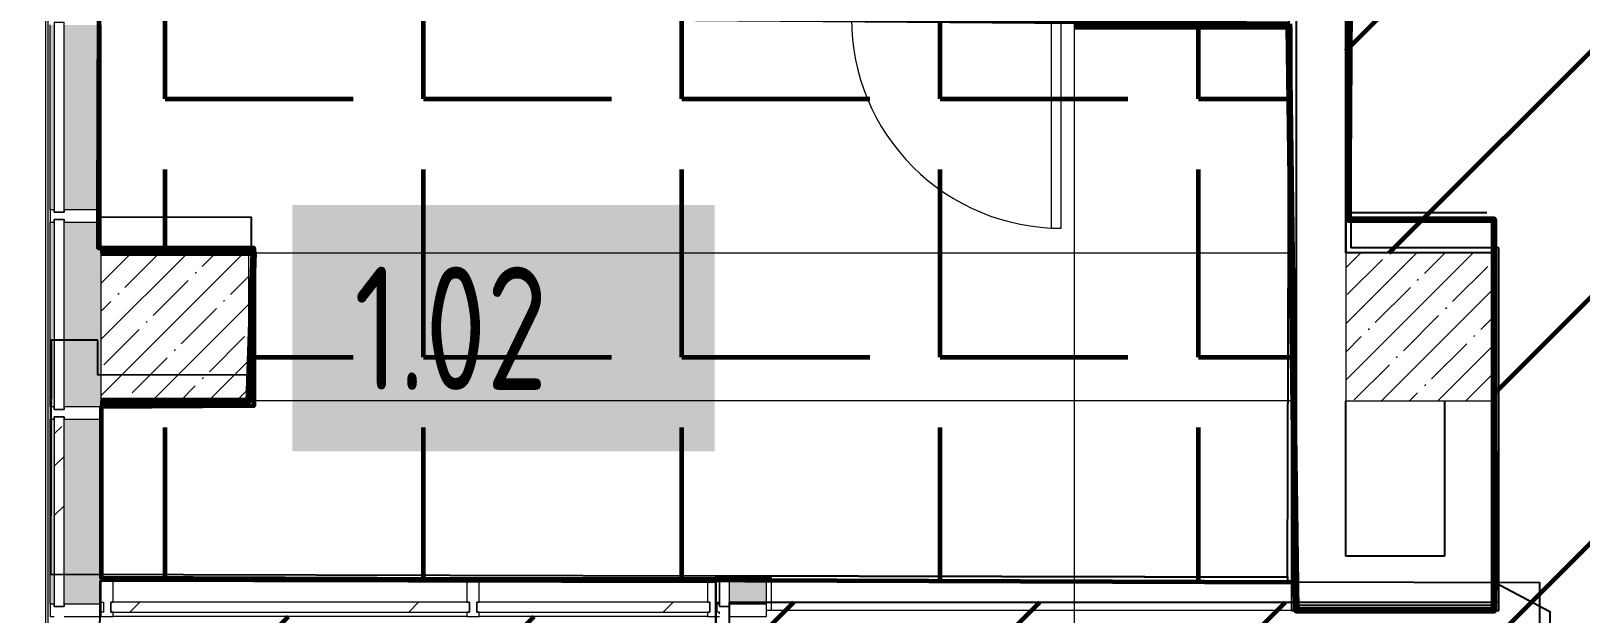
# Model space of a CAD drawing. Header units: millimetres. Extents: x -164500 to 426394, y -51911 to 102118.
# Drawn here: x 3841 to 10125, y 20602 to 22965 of the extents above; entities that cross this region are included whole.
import ezdxf

# ---------------------------------------------------------------- set-up
doc = ezdxf.new("R2010")
doc.units = ezdxf.units.MM
doc.layers.add('1.1.1) Плитка КР1 Остаток', color=52, linetype='Continuous')
for name, color, linetype, lineweight in [('183 стяжка подвал', 160, 'Continuous', 60), ('384 ПК-3', 30, 'Continuous', 120), ('454 плитка КР2', 30, 'Continuous', 60), ('A-DOOR-2', 7, 'Continuous', 5), ('A-DOOR-FRAM-2', 7, 'Continuous', 5), ('A-FLOR', 7, 'Continuous', 9), ('A-GLAZ-CURT-1', 7, 'Continuous', 5), ('A-GLAZ-CURT-2', 7, 'Continuous', 20), ('A-GLAZ-CWMG', 7, 'Continuous', 9), ('A-GLAZ-CWMG-1', 7, 'Continuous', 20), ('S-COLS-1', 7, 'Continuous', 5), ('Оси', 7, 'Continuous', 9)]:
    doc.layers.add(name, color=color, linetype=linetype, lineweight=lineweight)
doc.layers.add('A-DOOR-1', color=7, linetype='Continuous', lineweight=5, true_color=0xc0c0c0)
doc.layers.add('A-DOOR-FRAM-1', color=7, linetype='Continuous', lineweight=5, true_color=0xc0c0c0)
doc.styles.add('СПДС', font='ГОСТ тип А.ttf', dxfattribs={"width": 0.9})

# ---------------------------------------------------------------- blocks, each defined once
blk = doc.blocks.new('Системная панель - Стекло - 40мм-V30-Объем проектирования 1 этажа')
at = {"layer": 'A-GLAZ-CURT-2'}
for p, q in [((385, 40), (-385, 40)), ((-385, 40), (-385, 0)), ((-385, 0), (385, 0)), ((385, 0), (385, 40))]:
    blk.add_line(p, q, dxfattribs=at)
blk = doc.blocks.new('Прямоугольный импост - Импост структурный с накладкой - 190мм-23186010-Объем проектирования 1 этажа')
at = {"layer": 'A-GLAZ-CWMG'}
for points in [[(3871.1, 23175.1), (3871.1, 23925.1), (3854.1, 23925.1), (3854.1, 23175.1), (3861.1, 23175.1)], [(4006.1, 23175.1), (4061.1, 23175.1), (4060, 23925.1), (3911.1, 23925.1), (3911.1, 23175.1)]]:
    blk.add_hatch(color=256, dxfattribs=at).paths.add_polyline_path(points)
for p, q in [((3854.1, 23175.1), (3854.1, 23925.1)), ((4061.1, 23175.1), (4061.1, 23925.1))]:
    blk.add_line(p, q, dxfattribs=at)
blk = doc.blocks.new('Системная панель - Стекло - 40мм-23189506-Объем проектирования 1 этажа')
at = {"layer": 'A-GLAZ-CURT-1'}
h = blk.add_hatch(dxfattribs=at)
h.set_pattern_fill('FP_70', color=256, style=0, pattern_type=2)
h.set_pattern_definition([(45, (-5027.5, -20542), (-565.685, 565.685), [400, -1200]), (45, (-5427.5, -20742), (-565.685, 565.685), [1200, -400]), (45, (-4627.5, -20942), (-565.685, 565.685), [400, -1200])])
h.paths.add_polyline_path([(-467.9, 0), (727.5, 0), (727.5, 40), (-727.5, 40), (-727.5, 0), (-508.4, 0)])
at = {"layer": 'A-GLAZ-CURT-2'}
for p, q in [((727.5, 40), (-727.5, 40)), ((-727.5, 40), (-727.5, 0)), ((-727.5, 0), (727.5, 0)), ((727.5, 0), (727.5, 40))]:
    blk.add_line(p, q, dxfattribs=at)
blk = doc.blocks.new('Прямоугольный импост - Импост структурный с накладкой - 160мм-19877844-Объем проектирования 1 этажа')
at = {"layer": 'A-GLAZ-CWMG-1'}
for p, q in [((-50, 0), (-50, 17)), ((-50, 17), (0, 17)), ((-40, 0), (-50, 0)), ((-40, -40), (-40, 0)), ((0, 0), (-10, 0)), ((-10, 0), (-10, -40)), ((0, 7), (0, 0)), ((-50, -140), (-50, -40)), ((-50, -40), (-40, -40)), ((-10, -40), (0, -40)), ((0, -40), (0, -140)), ((0, -140), (-50, -140))]:
    blk.add_line(p, q, dxfattribs=at)
blk = doc.blocks.new('Прямоугольный импост - Импост структурный с накладкой - 190мм-24242608-Объем проектирования 1 этажа')
at = {"layer": 'A-GLAZ-CWMG'}
for points in [[(6760, 20775), (6760, 20882), (6610, 20882), (6610, 20775), (6640, 20775)], [(6560, 20775), (6570, 20775), (6570, 20782), (6560, 20782)]]:
    blk.add_hatch(color=256, dxfattribs=at).paths.add_polyline_path(points)
for p in [(6610, 20882), (6760, 20775)]:
    blk.add_line(p, (6760, 20882), dxfattribs=at)
blk = doc.blocks.new('Прямоугольный импост - Импост структурный с накладкой - 160мм-19877847-Объем проектирования 1 этажа')
at = {"layer": 'A-GLAZ-CWMG-1'}
for p, q in [((0, 17), (-50, 17)), ((-50, 17), (-50, 0)), ((-50, 0), (-40, 0)), ((-40, 0), (-40, -40)), ((-10, -40), (-10, 0)), ((-10, 0), (0, 0)), ((0, 0), (0, 17)), ((-40, -40), (-50, -40)), ((-50, -40), (-50, -140)), ((0, -40), (-10, -40)), ((0, -140), (0, -40)), ((-50, -140), (0, -140))]:
    blk.add_line(p, q, dxfattribs=at)
blk = doc.blocks.new('Прямоугольный импост - Импост структурный с накладкой - 160мм-23189503-Объем проектирования 1 этажа')
at = {"layer": 'A-GLAZ-CWMG'}
for p, q in [((5545, 20882), (4110, 20882)), ((5545, 20725), (4110, 20725))]:
    blk.add_line(p, q, dxfattribs=at)
blk = doc.blocks.new('Системная панель - Стекло - 40мм-23998919-Объем проектирования 1 этажа')
at = {"layer": 'A-GLAZ-CURT-1'}
h = blk.add_hatch(dxfattribs=at)
h.set_pattern_fill('FP_128', color=256, style=0, pattern_type=2)
h.set_pattern_definition([(135, (20950.1, -4071.1), (-565.685, -565.685), [400, -1200]), (135, (21150.1, -4471.1), (-565.685, -565.685), [1200, -400]), (135, (21350.1, -3671.1), (-565.685, -565.685), [400, -1200])])
h.paths.add_polyline_path([(385, 38.9), (385, 40), (-385, 38.9), (-385, 0), (385, 0), (385, 15)])
at = {"layer": 'A-GLAZ-CURT-2'}
for p, q in [((385, 40), (-385, 40)), ((-385, 40), (-385, 0)), ((385, 0), (385, 40)), ((-385, 0), (385, 0))]:
    blk.add_line(p, q, dxfattribs=at)
blk = doc.blocks.new('Прямоугольный импост - Импост структурный с накладкой - 190мм-23188961-Объем проектирования 1 этажа')
at = {"layer": 'A-GLAZ-CWMG'}
for points in [[(3871.1, 21150.1), (3871.1, 21525.1), (3854.1, 21525.1), (3854.1, 21150.1), (3861.1, 21150.1)], [(4031.1, 21150.1), (4061.1, 21150.1), (4060, 21525.1), (3911.1, 21525.1), (3911.1, 21150.1), (4006.1, 21150.1)]]:
    blk.add_hatch(color=256, dxfattribs=at).paths.add_polyline_path(points)
for p, q in [((3854.1, 21150.1), (3854.1, 21525.1)), ((4061.1, 21150.1), (4061.1, 21525.1))]:
    blk.add_line(p, q, dxfattribs=at)
blk = doc.blocks.new('Прямоугольный импост - Импост структурный с накладкой - 190мм-V108-Объем проектирования 1 этажа')
at = {"layer": 'A-GLAZ-CWMG-1'}
for p, q in [((-25, 0), (-25, 17)), ((-25, 17), (25, 17)), ((-15, 0), (-25, 0)), ((-15, -40), (-15, 0)), ((25, 0), (15, 0)), ((15, 0), (15, -40)), ((25, 17), (25, 0)), ((-25, -190), (-25, -40)), ((-25, -40), (-15, -40)), ((15, -40), (25, -40)), ((25, -40), (25, -190)), ((25, -190), (-25, -190))]:
    blk.add_line(p, q, dxfattribs=at)
blk = doc.blocks.new('110_Дверь_СКБ_1Ст_Внутренняя1 - Д-8т 950x2100h_СУ-31746493-Объем проектирования 1 этажа')
at = {"layer": 'A-DOOR-2'}
h = blk.add_hatch(dxfattribs=at)
h.set_pattern_fill('FP_35', color=256, style=0, pattern_type=2)
h.set_pattern_definition([(135, (1826.41, 104.685), (-14.14214, -14.14214), []), (225, (1826.41, 104.685), (14.14214, -14.14214), [])])
h.paths.add_polyline_path([(462.5, 40), (462.5, -40), (487.5, -40), (487.5, 40)])
at = {"layer": 'A-DOOR-FRAM-2'}
h = blk.add_hatch(dxfattribs=at)
h.set_pattern_fill('FP_36', color=256, style=0, pattern_type=2)
h.set_pattern_definition([(45, (-296.384, 104.685), (-14.1421, 14.1421), []), (135, (-296.384, 104.685), (-14.1421, -14.1421), [])])
h.paths.add_polyline_path([(-437.5, 40), (-462.5, 40), (-462.5, -40), (-437.5, -39.2)])
at = {"layer": 'A-DOOR-1'}
for p, q in [((-412.5, 890), (-412.5, 40)), ((-372.5, 890), (-412.5, 890)), ((-372.5, 40), (-372.5, 890)), ((-412.5, 40), (-372.5, 40))]:
    blk.add_line(p, q, dxfattribs=at)
blk.add_arc((-412.5, 40), 850, 360, 90, dxfattribs=at)
at = {"layer": 'A-DOOR-FRAM-1'}
for p, q in [((-437.5, 40), (-462.5, 40)), ((-462.5, 40), (-462.5, -40)), ((-412.5, 40), (-437.5, 40)), ((-437.5, 40), (-437.5, -40)), ((-437.5, -40), (-437.5, 40)), ((-412.5, 0), (-412.5, 40)), ((-402.5, 0), (-412.5, 0)), ((-402.5, -40), (-402.5, 0)), ((437.5, 0), (427.5, 0)), ((427.5, 0), (427.5, -40)), ((437.5, 40), (437.5, 0)), ((462.5, 40), (437.5, 40)), ((462.5, -40), (462.5, 40)), ((487.5, 40), (462.5, 40)), ((462.5, 40), (462.5, -40)), ((487.5, -40), (487.5, 40)), ((-422.5, -40), (-492.5, -40)), ((-492.5, -40), (-492.5, -48)), ((-492.5, -48), (-422.5, -48)), ((-462.5, -40), (-437.5, -40)), ((-422.5, -39), (-437.5, -39)), ((-437.5, -39), (-437.5, -40)), ((-437.5, -40), (-402.5, -40)), ((-437.5, -40), (-422.5, -40)), ((-422.5, -40), (-422.5, -39)), ((-422.5, -48), (-422.5, -40)), ((427.5, -40), (462.5, -40)), ((462.5, -39), (447.5, -39)), ((447.5, -39), (447.5, -40)), ((447.5, -40), (462.5, -40)), ((517.5, -40), (447.5, -40)), ((447.5, -40), (447.5, -48)), ((447.5, -48), (517.5, -48)), ((462.5, -40), (462.5, -39)), ((462.5, -40), (487.5, -40)), ((517.5, -48), (517.5, -40))]:
    blk.add_line(p, q, dxfattribs=at)
blk = doc.blocks.new('Системная панель - Стекло - 40мм-31929511-Объем проектирования 1 этажа')
at = {"layer": 'A-GLAZ-CURT-1'}
h = blk.add_hatch(dxfattribs=at)
h.set_pattern_fill('FP_129', color=256, style=0, pattern_type=2)
h.set_pattern_definition([(135, (20623.5, -6770), (-565.685, -565.685), [400, -1200]), (135, (20823.5, -7170), (-565.685, -565.685), [1200, -400]), (135, (21023.5, -6370), (-565.685, -565.685), [400, -1200])])
h.paths.add_polyline_path([(58.5, 16.2), (58.5, 40), (-58.5, 40), (-58.5, 0), (58.5, 0), (58.5, 11.7)])
at = {"layer": 'A-GLAZ-CURT-2'}
for p, q in [((58.5, 40), (-58.5, 40)), ((-58.5, 40), (-58.5, 0)), ((-58.5, 0), (58.5, 0)), ((58.5, 0), (58.5, 40))]:
    blk.add_line(p, q, dxfattribs=at)
blk = doc.blocks.new('Прямоугольный импост - Импост структурный с накладкой - 190мм-23188962-Объем проектирования 1 этажа')
at = {"layer": 'A-GLAZ-CWMG'}
for points in [[(3861.1, 20775.1), (3871.1, 20775.1), (3871.1, 21150.1), (3854.1, 21150.1), (3854.1, 20775.1)], [(4031.1, 20775.1), (4061.1, 20775.1), (4060, 21150.1), (3911.1, 21150.1), (3911.1, 20775.1), (4006.1, 20775.1)]]:
    blk.add_hatch(color=256, dxfattribs=at).paths.add_polyline_path(points)
for p, q in [((3854.1, 20775.1), (3854.1, 21150.1)), ((4061.1, 20882), (4061.1, 21150.1)), ((4061.1, 20775.1), (4061.1, 20782))]:
    blk.add_line(p, q, dxfattribs=at)
blk = doc.blocks.new('Прямоугольный импост - Импост структурный с накладкой - 190мм-V141-Объем проектирования 1 этажа')
at = {"layer": 'A-GLAZ-CWMG-1'}
for p, q in [((-25, 0), (-25, 17)), ((-25, 17), (25, 17)), ((-15, 0), (-25, 0)), ((-15, -40), (-15, 0)), ((25, 17), (25, 0)), ((-25, -190), (-25, -40)), ((-25, -40), (-15, -40)), ((25, -40), (25, -190)), ((25, -190), (-25, -190))]:
    blk.add_line(p, q, dxfattribs=at)
blk = doc.blocks.new('Системная панель - Стекло - 40мм-23770450-Объем проектирования 1 этажа')
at = {"layer": 'A-GLAZ-CURT-1'}
h = blk.add_hatch(dxfattribs=at)
h.set_pattern_fill('FP_143', color=256, style=0, pattern_type=2)
h.set_pattern_definition([(45, (-6257.5, -20542), (-565.685, 565.685), [400, -1200]), (45, (-6657.5, -20742), (-565.685, 565.685), [1200, -400]), (45, (-5857.5, -20942), (-565.685, 565.685), [400, -1200])])
h.paths.add_polyline_path([(-472.5, 0), (472.5, 0), (472.5, 40), (-472.5, 40), (-472.5, 28)])
at = {"layer": 'A-GLAZ-CURT-2'}
for p, q in [((472.5, 40), (-472.5, 40)), ((-472.5, 40), (-472.5, 0)), ((-472.5, 0), (472.5, 0)), ((472.5, 0), (472.5, 40))]:
    blk.add_line(p, q, dxfattribs=at)
blk = doc.blocks.new('Прямоугольный импост - Импост структурный с накладкой - 160мм-23770448-Объем проектирования 1 этажа')
at = {"layer": 'A-GLAZ-CWMG'}
for p, q in [((6520, 20882), (5595, 20882)), ((6520, 20725), (5595, 20725))]:
    blk.add_line(p, q, dxfattribs=at)
blk = doc.blocks.new('Прямоугольный импост - Импост структурный с накладкой - 160мм-19877843-Объем проектирования 1 этажа')
at = {"layer": 'A-GLAZ-CWMG-1'}
for p, q in [((-25, 0), (-25, 17)), ((-25, 17), (25, 17)), ((-15, 0), (-25, 0)), ((-15, -40), (-15, 0)), ((25, 0), (15, 0)), ((15, 0), (15, -40)), ((25, 17), (25, 0)), ((-25, -140), (-25, -40)), ((-25, -40), (-15, -40)), ((15, -40), (25, -40)), ((25, -40), (25, -140)), ((25, -140), (-25, -140))]:
    blk.add_line(p, q, dxfattribs=at)
blk = doc.blocks.new('BSC_Колонна _Прямоугольная - 600х600-V148-Объем проектирования 1 этажа')
at = {"layer": 'S-COLS-1'}
h = blk.add_hatch(dxfattribs=at)
h.set_pattern_fill('FP_154', color=256, style=0, pattern_type=2)
h.set_pattern_definition([(45, (-4360, -21900), (-114.0493, 114.0493), []), (45, (-4245.95, -21900), (-114.0493, 114.0493), [201.613, -40.323, 6.706, -33.617])])
h.paths.add_polyline_path([(-300, -300), (300, -300), (300, 300), (-300, 300), (-300, -180)])
for p, q in [((300, 300), (-300, 300)), ((-300, 300), (-300, -300)), ((300, -300), (300, 300)), ((-300, -300), (300, -300))]:
    blk.add_line(p, q, dxfattribs=at)
blk = doc.blocks.new('Прямоугольный импост - Импост структурный с накладкой - 190мм-V155-Объем проектирования 1 этажа')
at = {"layer": 'A-GLAZ-CWMG-1'}
for p, q in [((-25, 0), (-25, 17)), ((-25, 17), (25, 17)), ((-15, 0), (-25, 0)), ((-15, -40), (-15, 0)), ((25, 17), (25, 0)), ((-25, -190), (-25, -40)), ((-25, -40), (-15, -40)), ((25, -40), (25, -190)), ((25, -190), (-25, -190))]:
    blk.add_line(p, q, dxfattribs=at)
blk = doc.blocks.new('Системная панель - Стекло - 40мм-V180-Объем проектирования 1 этажа')
at = {"layer": 'A-GLAZ-CURT-1'}
h = blk.add_hatch(dxfattribs=at)
h.set_pattern_fill('FP_167', color=256, style=0, pattern_type=2)
h.set_pattern_definition([(135, (21750.1, -4071.1), (-565.685, -565.685), [400, -1200]), (135, (21950.1, -4471.1), (-565.685, -565.685), [1200, -400]), (135, (22150.1, -3671.1), (-565.685, -565.685), [400, -1200])])
h.paths.add_polyline_path([(385, 0), (385, 40), (-385, 38.9), (-385, 0), (370.6, 0)])
at = {"layer": 'A-GLAZ-CURT-2'}
for p, q in [((385, 40), (-385, 40)), ((-385, 40), (-385, 0)), ((-385, 0), (385, 0)), ((385, 0), (385, 40))]:
    blk.add_line(p, q, dxfattribs=at)
blk = doc.blocks.new('Прямоугольный импост - Импост структурный с накладкой - 190мм-V181-Объем проектирования 1 этажа')
at = {"layer": 'A-GLAZ-CWMG'}
for points in [[(3871.1, 21575.1), (3871.1, 22325.1), (3854.1, 22325.1), (3854.1, 21575.1), (3861.1, 21575.1)], [(4061.1, 21575.1), (4060, 22325.1), (3911.1, 22325.1), (3911.1, 21575.1), (4060, 21575.1)]]:
    blk.add_hatch(color=256, dxfattribs=at).paths.add_polyline_path(points)
for p, q in [((3854.1, 21575.1), (3854.1, 22325.1)), ((4061.1, 22220), (4061.1, 22325.1)), ((4061.1, 21575.1), (4061.1, 21580))]:
    blk.add_line(p, q, dxfattribs=at)
blk = doc.blocks.new('Прямоугольный импост - Импост структурный с накладкой - 190мм-22862219-Объем проектирования 1 этажа')
at = {"layer": 'A-GLAZ-CWMG-1'}
for p, q in [((-25, 0), (-25, 17)), ((-25, 17), (25, 17)), ((-15, 0), (-25, 0)), ((-15, -40), (-15, 0)), ((25, 0), (15, 0)), ((15, 0), (15, -40)), ((25, 17), (25, 0)), ((-25, -190), (-25, -40)), ((-25, -40), (-15, -40)), ((15, -40), (25, -40)), ((25, -40), (25, -190)), ((25, -190), (-25, -190))]:
    blk.add_line(p, q, dxfattribs=at)
blk = doc.blocks.new('Прямоугольный импост - Импост структурный с накладкой - 170мм-23186685-Объем проектирования 1 этажа')
at = {"layer": 'A-GLAZ-CWMG'}
for p, q in [((3836.1, 20672.1), (3836.1, 27150.1)), ((3846.1, 20672.1), (3846.1, 27150.1))]:
    blk.add_line(p, q, dxfattribs=at)
blk = doc.blocks.new('BSC_Колонна _Прямоугольная - 600х600-23998051-Объем проектирования 1 этажа')
at = {"layer": 'S-COLS-1'}
h = blk.add_hatch(dxfattribs=at)
h.set_pattern_fill('FP_178', color=256, style=0, pattern_type=2)
h.set_pattern_definition([(45, (-9410, -21900), (-114.0493, 114.0493), []), (45, (-9295.95, -21900), (-114.0493, 114.0493), [201.613, -40.323, 6.706, -33.617])])
h.paths.add_polyline_path([(2.1, -300), (300, -300), (300, 300), (-300, 300), (-300, -300), (-229.4, -300)])
for p, q in [((300, 300), (-300, 300)), ((-300, 300), (-300, -300)), ((300, -300), (300, 300)), ((-300, -300), (300, -300))]:
    blk.add_line(p, q, dxfattribs=at)

msp = doc.modelspace()

# ---------------------------------------------------------------- hatches: boundary and pattern name
at = {"layer": '1.1.1) Плитка КР1 Остаток'}
h = msp.add_hatch(dxfattribs=at)
h.set_pattern_fill('ANGLE', color=256, scale=222)
h.set_pattern_definition([(0, (205553.1, 26879), (0, 1550.67), [1127.76, -422.91]), (90, (205553.1, 26879), (-1550.67, 9e-14), [1127.76, -422.91])])
h.paths.add_polyline_path([(13754.702, 17684.938), (14405.702, 17684.938), (14405.702, 18338.438), (13754.702, 18338.438)], flags=16)
h.paths.add_polyline_path([(13743.702, 21432.938), (14405.702, 21432.938), (14405.702, 22095.938), (13743.702, 22095.938)], flags=16)
h.paths.add_polyline_path([(6445.137, 7763.938), (6442.548, 7557.281), (4619.702, 7556.938), (4619.702, 7763.938), (1354.702, 7783.938), (1355.702, 8384.938), (609.702, 8383.938), (610.702, 10742.938), (1874.702, 10763.938), (1874.702, 11243.938), (3624.702, 11263.938), (3624.702, 10763.938), (6824.702, 10763.938), (6824.702, 11488.938), (6744.702, 11488.938), (6744.702, 12388.938), (6832.702, 12388.938), (6844.702, 14438.938), (7162.202, 14438.938), (7159.702, 14839.938), (6844.702, 14839.938), (6824.702, 15208.938), (6674.702, 15208.938), (6674.702, 15986.938), (6617.702, 17692.938), (4745.702, 17692.938), (4745.702, 18333.137), (4130.853, 18334.256), (4130.853, 18839.06), (6674.702, 18838.938), (6674.702, 20645.938), (9795.702, 20645.938), (9774.702, 22063.938), (9174.702, 22063.938), (9174.702, 24183.938), (9774.702, 24183.938), (9774.702, 24722.262), (13768.823, 24626.219), (14845.702, 24626.219), (14845.702, 26422.938), (18154.958, 26351.124), (18154.958, 26143.938), (18794.958, 26143.938), (18804.143, 26351.124), (20274.702, 26351.124), (20274.702, 26963.938), (21974.702, 26963.938), (21974.702, 14463.938), (22654.702, 14463.938), (22654.702, 13138.938), (22633.702, 11984.938), (22374.702, 11971.938), (22374.702, 11825.982), (20499.702, 11830.384), (20514.702, 11971.938), (20295.702, 11984.938), (20295.702, 15094.938), (13774.702, 15063.938), (13774.702, 10763.938), (20209.461, 10763.938), (20209.461, 7763.938)])
h.paths.add_polyline_path([(3935.822, 18839.06), (6674.702, 18839.06), (6674.702, 20588.938), (3935.822, 20588.938)], flags=17)
h.paths.add_polyline_path([(6612.528, 17692.938), (4124.702, 17692.938), (4124.702, 15113.938), (6612.528, 15113.938)], flags=17)
at = {"layer": '183 стяжка подвал'}
h = msp.add_hatch(dxfattribs=at)
h.set_pattern_fill('ANSI31', color=256, scale=222)
h.set_pattern_definition([(45, (205553.1, 26879), (-498.4042, 498.4042), [])])
h.paths.add_polyline_path([(13754.702, 17684.938), (14405.702, 17684.938), (14405.702, 18338.438), (13754.702, 18338.438)], flags=16)
h.paths.add_polyline_path([(13743.702, 21432.938), (14405.702, 21432.938), (14405.702, 22095.938), (13743.702, 22095.938)], flags=16)
h.paths.add_polyline_path([(6445.137, 7763.938), (6442.548, 7557.281), (4619.702, 7556.938), (4619.702, 7763.938), (1354.702, 7783.938), (1355.702, 8384.938), (609.702, 8383.938), (610.702, 10742.938), (1874.702, 10763.938), (1874.702, 11243.938), (3624.702, 11263.938), (3624.702, 10763.938), (6824.702, 10763.938), (6824.702, 11488.938), (6744.702, 11488.938), (6744.702, 12388.938), (6832.702, 12388.938), (6844.702, 14438.938), (7162.202, 14438.938), (7159.702, 14839.938), (6844.702, 14839.938), (6824.702, 15208.938), (6674.702, 15208.938), (6674.702, 15986.938), (6617.702, 17692.938), (4745.702, 17692.938), (4745.702, 18333.137), (4130.853, 18334.256), (4130.853, 18839.06), (6674.702, 18838.938), (6674.702, 20645.938), (9795.702, 20645.938), (9774.702, 22063.938), (9174.702, 22063.938), (9174.702, 24183.938), (9774.702, 24183.938), (9774.702, 24722.262), (13768.823, 24626.219), (14845.702, 24626.219), (14845.702, 26422.938), (18154.958, 26351.124), (18154.958, 26143.938), (18794.958, 26143.938), (18804.143, 26351.124), (20274.702, 26351.124), (20274.702, 26963.938), (21974.702, 26963.938), (21974.702, 14463.938), (22654.702, 14463.938), (22654.702, 13138.938), (22633.702, 11984.938), (22374.702, 11971.938), (22374.702, 11825.982), (20499.702, 11830.384), (20514.702, 11971.938), (20295.702, 11984.938), (20295.702, 15094.938), (13774.702, 15063.938), (13774.702, 10763.938), (20209.461, 10763.938), (20209.461, 7763.938)])
h.paths.add_polyline_path([(3935.822, 18839.06), (6674.702, 18839.06), (6674.702, 20588.938), (3935.822, 20588.938)], flags=17)
h.paths.add_polyline_path([(6612.528, 17692.938), (4124.702, 17692.938), (4124.702, 15113.938), (6612.528, 15113.938)], flags=17)
h.paths.add_polyline_path([(21915.974, 15309.069), (28602.728, 15309.069), (28602.728, 26272.402), (21915.974, 26272.402)])
at = {"layer": '454 плитка КР2'}
h = msp.add_hatch(dxfattribs=at)
h.set_pattern_fill('ANGLE', color=256, scale=150)
h.set_pattern_definition([(0, (205553.1, 26879), (0, 1047.75), [762, -285.75]), (90, (205553.1, 26879), (-1047.75, 6e-14), [762, -285.75])])
h.paths.add_polyline_path([(8943.978, 22993.938), (6364.702, 23013.938), (6329.839, 25493.684), (4124.702, 25498.86), (4113.193, 22239.06), (4113.193, 22084.938), (4745.702, 22084.938), (4745.702, 21442.938), (4125.822, 21439.06), (4125.901, 20745.938), (8974.702, 20727.462)])

# ---------------------------------------------------------------- linework, layer by layer
for p, q in [((8974.702, 20633.938), (8974.702, 24383.938)), ((9174.702, 24183.938), (9174.702, 22063.938)), ((9195.702, 22083.938), (9195.702, 24163.938)), ((8953.702, 22982.938), (8953.702, 20612.938)), ((4745.702, 22084.938), (4124.702, 22084.938)), ((4124.702, 22084.938), (4124.702, 22083.938)), ((4125.822, 22083.938), (4124.702, 22083.938)), ((4124.702, 22083.938), (4124.702, 22063.938)), ((4745.702, 21442.938), (4745.702, 22084.938)), ((9194.702, 22083.938), (9194.702, 22084.938)), ((9795.702, 22084.938), (9194.702, 22084.938)), ((9195.702, 22083.938), (9194.702, 22083.938)), ((9795.702, 20612.938), (9795.702, 22084.938)), ((4124.702, 21463.938), (4124.702, 21443.938)), ((4124.702, 21443.938), (4125.822, 21443.938)), ((4124.702, 21443.938), (4124.702, 21442.938)), ((4124.702, 21442.938), (4745.702, 21442.938)), ((9174.702, 20833.938), (9174.702, 21463.938)), ((9574.702, 21463.938), (9574.702, 20833.938)), ((9774.702, 20633.938), (9774.702, 21463.938)), ((9574.702, 20833.938), (9174.702, 20833.938)), ((8953.702, 20612.938), (9795.702, 20612.938)), ((8974.702, 20633.938), (9774.702, 20633.938))]:
    msp.add_line(p, q)
at = {"flags": 128}
for points in [[(13524.928, 27117.798), (9795.681, 27126.553), (9794.106, 26455.554), (9152.108, 26457.061), (9153.683, 27128.06), (4745.695, 27138.407), (4744.12, 26467.409), (4123.122, 26468.867), (4121.46, 25760.869), (9792.444, 25747.556), (9788.989, 24275.56), (9188.991, 24276.969), (9184.113, 22198.975), (9784.111, 22197.566), (9780.657, 20726.07), (10001.967, 20608.706), (9998.837, 19275.278)], [(9958.837, 19275.372), (9962.241, 20725.144), (8939.158, 20727.546), (8939.207, 20748.545), (6619.714, 20753.99), (6619.648, 20725.99), (6607.328, 15477.514)]]:
    msp.add_lwpolyline(points, dxfattribs=at)
for points in [[(4111.951, 21709.88), (3923.071, 21710.323), (3920.841, 20760.326), (6619.714, 20753.99), (8938.707, 20748.547), (8944.221, 23097.54), (6324.228, 23103.69), (6329.839, 25493.684), (4120.845, 25498.869), (4113.127, 22210.878), (4734.125, 22209.421), (4732.618, 21567.422), (4111.62, 21568.88)], [(4696.975, 15329.489), (4696.644, 15188.489), (6196.64, 15184.968), (6206.64, 15184.945), (6206.968, 15324.944), (6211.968, 15324.932), (6211.971, 15325.932), (6606.97, 15325.005), (6619.648, 20725.99), (4119.94, 20731.858), (4110.473, 18460.073), (4725.32, 18458.63), (4723.815, 17817.433), (4107.801, 17818.879), (4097.433, 15330.896)]]:
    msp.add_lwpolyline(points, close=True, dxfattribs=at)
at = {"layer": '1.1.1) Плитка КР1 Остаток'}
msp.add_lwpolyline([(6674.702, 15208.938), (6674.702, 15986.938), (6617.702, 17692.938), (4745.702, 17692.938), (4745.702, 18333.137), (4130.853, 18334.256), (4130.853, 18839.06), (6674.702, 18838.938), (6674.702, 20645.938), (9795.702, 20645.938), (9774.702, 22063.938), (9174.702, 22063.938), (9174.702, 24183.938), (9774.702, 24183.938), (9774.702, 24722.262), (13768.823, 24626.219)], dxfattribs=at)
at = {"layer": '384 ПК-3'}
for points in [[(4121.46, 25760.869), (9792.444, 25747.556), (9795.702, 24162.938), (9195.702, 24162.938), (9184.113, 22198.975), (9774.702, 22198.975), (9774.702, 20612.938), (8974.702, 20612.938), (8943.952, 22982.938), (8074.702, 22982.938)], [(4124.702, 21463.938), (4724.702, 21463.938), (4745.702, 22063.938), (4125.822, 22063.938)]]:
    msp.add_lwpolyline(points, dxfattribs=at)
at = {"layer": '454 плитка КР2'}
msp.add_lwpolyline([(8943.978, 22993.938), (6364.702, 23013.938), (6329.839, 25493.684), (4124.702, 25498.86), (4113.193, 22239.06), (4113.193, 22084.938), (4745.702, 22084.938), (4745.702, 21442.938), (4125.822, 21439.06), (4125.901, 20745.938), (8974.702, 20727.462)], close=True, dxfattribs=at)
at = {"layer": 'A-FLOR'}
for p, q in [((9194.702, 22084.938), (9194.702, 24162.938)), ((8954.702, 22993.938), (8954.702, 20613.938)), ((4744.702, 22083.938), (4125.822, 22083.938)), ((4744.702, 21443.938), (4744.702, 22083.938)), ((4744.702, 22063.938), (8954.702, 22063.938)), ((9794.702, 22083.938), (9195.702, 22083.938)), ((9794.702, 20613.938), (9794.702, 22083.938)), ((4125.822, 21443.938), (4744.702, 21443.938)), ((8954.702, 21463.938), (4744.702, 21463.938)), ((6844.702, 20745.938), (4125.901, 20745.938)), ((6844.702, 20613.938), (6844.702, 20745.938)), ((6824.702, 20613.938), (9794.702, 20613.938))]:
    msp.add_line(p, q, dxfattribs=at)
at = {"layer": 'Оси'}
msp.add_lwpolyline([(8074.702, -2042.321), (8074.702, 2957.679), (8074.702, 22262.009), (8074.702, 27262.009)], dxfattribs=at)

# ---------------------------------------------------------------- block references
for name, p in [('Прямоугольный импост - Импост структурный с накладкой - 170мм-23186685-Объем проектирования 1 этажа', (64.702, -136.062)), ('Прямоугольный импост - Импост структурный с накладкой - 190мм-23186010-Объем проектирования 1 этажа', (64.702, -936.062)), ('Прямоугольный импост - Импост структурный с накладкой - 190мм-V181-Объем проектирования 1 этажа', (64.702, -136.062)), ('BSC_Колонна _Прямоугольная - 600х600-V148-Объем проектирования 1 этажа', (4424.702, 21763.938)), ('BSC_Колонна _Прямоугольная - 600х600-23998051-Объем проектирования 1 этажа', (9474.702, 21763.938)), ('Прямоугольный импост - Импост структурный с накладкой - 190мм-23188961-Объем проектирования 1 этажа', (64.702, -136.062)), ('Прямоугольный импост - Импост структурный с накладкой - 190мм-23188962-Объем проектирования 1 этажа', (64.702, -136.062)), ('Прямоугольный импост - Импост структурный с накладкой - 160мм-23189503-Объем проектирования 1 этажа', (64.702, -136.062)), ('Прямоугольный импост - Импост структурный с накладкой - 160мм-23770448-Объем проектирования 1 этажа', (64.702, -136.062)), ('Прямоугольный импост - Импост структурный с накладкой - 190мм-24242608-Объем проектирования 1 этажа', (64.702, -136.062)), ('Системная панель - Стекло - 40мм-23189506-Объем проектирования 1 этажа', (4892.202, 20605.938)), ('Системная панель - Стекло - 40мм-23770450-Объем проектирования 1 этажа', (6122.202, 20605.938))]:
    msp.add_blockref(name, p)
for name, p, rotation in [('110_Дверь_СКБ_1Ст_Внутренняя1 - Д-8т 950x2100h_СУ-31746493-Объем проектирования 1 этажа', (7607.202, 23053.938), 180), ('Системная панель - Стекло - 40мм-V30-Объем проектирования 1 этажа', (3935.822, 22614.06), 269.9999999999999), ('Системная панель - Стекло - 40мм-V180-Объем проектирования 1 этажа', (3935.822, 21814.06), 269.9999999999999), ('Системная панель - Стекло - 40мм-23998919-Объем проектирования 1 этажа', (3935.822, 21014.06), 269.9999999999999), ('Прямоугольный импост - Импост структурный с накладкой - 160мм-19877847-Объем проектирования 1 этажа', (4124.702, 20605.938), 180), ('Системная панель - Стекло - 40мм-31929511-Объем проектирования 1 этажа', (6634.702, 20687.438), 269.9999999999999)]:
    msp.add_blockref(name, p, dxfattribs=dict(rotation=rotation))
at = {"extrusion": (0, 0, -1)}
for name, p, rotation in [('Прямоугольный импост - Импост структурный с накладкой - 190мм-22862219-Объем проектирования 1 этажа', (-3935.822, 22214.06), 270.0000000000001), ('Прямоугольный импост - Импост структурный с накладкой - 190мм-V108-Объем проектирования 1 этажа', (-3935.822, 21414.06), 270.0000000000001), ('Прямоугольный импост - Импост структурный с накладкой - 160мм-19877843-Объем проектирования 1 этажа', (-5634.702, 20605.938), 180), ('Прямоугольный импост - Импост структурный с накладкой - 160мм-19877844-Объем проектирования 1 этажа', (-6634.702, 20605.938), 180), ('Прямоугольный импост - Импост структурный с накладкой - 190мм-V141-Объем проектирования 1 этажа', (-3935.822, 20614.06), 270.0000000000001), ('Прямоугольный импост - Импост структурный с накладкой - 190мм-V155-Объем проектирования 1 этажа', (-6634.702, 20613.938), 270.0000000000001)]:
    msp.add_blockref(name, p, dxfattribs=dict(at, rotation=rotation))

# ---------------------------------------------------------------- texts
at = {"insert": (5151.936, 22008.142), "char_height": 500, "width": 1212.1515, "attachment_point": 1, "style": 'СПДС', "bg_fill": 1, "box_fill_scale": 1.5, "bg_fill_color": 7, "bg_fill_true_color": 16777215, "bg_fill_transparency": 0}
msp.add_mtext('1.02', dxfattribs=at)

doc.saveas('drawing.dxf')
